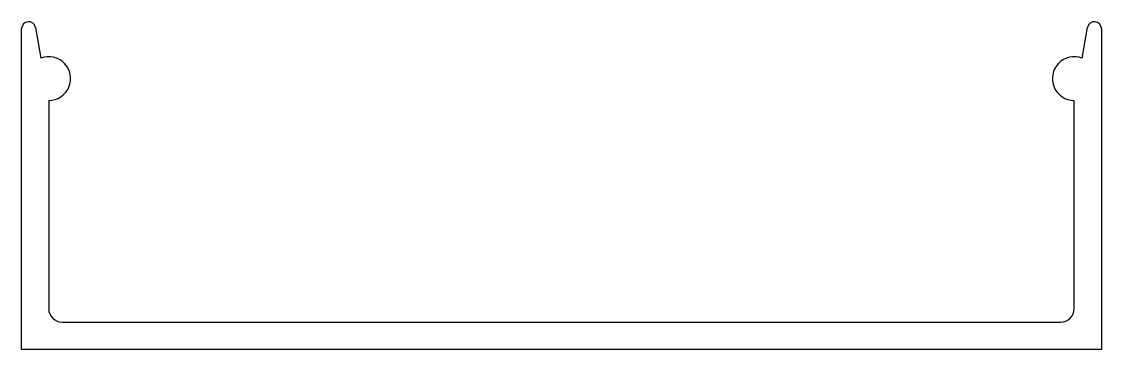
# Model space of a CAD drawing. Extents: x -30.8 to 31.9, y 7.9 to 26.9.
import ezdxf

# ---------------------------------------------------------------- set-up
doc = ezdxf.new("R2010")
doc.units = 0
doc.layers.get('0').update_dxf_attribs({"linetype": 'CONTINUOUS'})

msp = doc.modelspace()

# ---------------------------------------------------------------- linework, layer by layer
for p, q in [((-30.813, 7.866), (-30.813, 26.458)), ((-30.006, 26.529), (-29.692, 24.749)), ((30.754, 24.749), (31.068, 26.529)), ((31.874, 26.458), (31.874, 7.866)), ((-29.238, 22.293), (-29.238, 10.228)), ((30.3, 10.228), (30.3, 22.293)), ((-28.451, 9.44), (29.512, 9.44)), ((31.874, 7.866), (-30.813, 7.866))]:
    msp.add_line(p, q)
for centre, radius, start, end in [((-30.406, 26.458), 0.406, 10, 180), ((31.468, 26.458), 0.406, 360, 170), ((-29.238, 23.563), 1.27, 270, 110.95893), ((30.3, 23.563), 1.27, 69.04107, 270), ((-28.451, 10.228), 0.787, 180, 270), ((29.512, 10.228), 0.787, 270, 0)]:
    msp.add_arc(centre, radius, start, end)

doc.saveas('drawing.dxf')
